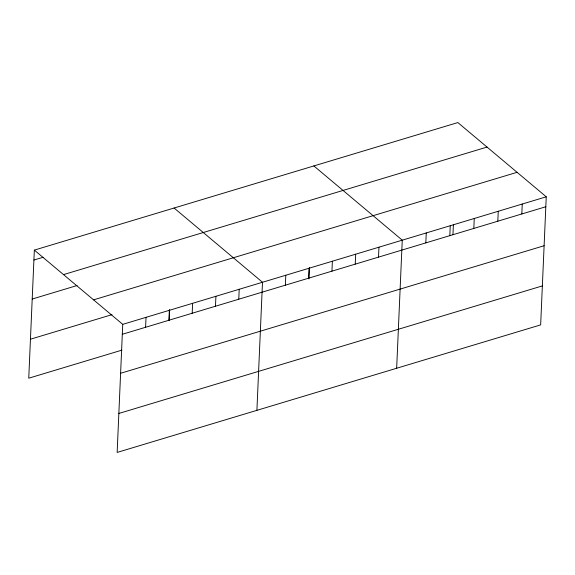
<?xml version="1.0" encoding="UTF-8"?>
<svg xmlns="http://www.w3.org/2000/svg" width="575" height="575" viewBox="0 0 575 575"><rect width="100%" height="100%" fill="white"/><g stroke="black" fill="none" stroke-linecap="round" stroke-linejoin="round"><path stroke-width="0.86" d="M34.342 250.111L122.741 324.35L117.149 452.432L540.658 324.889L546.25 196.808L457.851 122.568L34.342 250.111L28.75 378.192L121.922 350.132M145.597 327.276L146.036 317.335M168.892 320.261L169.323 310.32M169.208 320.153L169.668 309.522M192.187 313.246L192.618 303.305M215.481 306.231L215.912 296.29M238.769 299.216L239.207 289.275M256.903 410.342L262.502 282.26L174.103 208.021M285.358 285.186L285.789 275.245M308.653 278.171L309.084 268.23M308.926 278.947L309.429 267.433M331.94 271.156L332.379 261.215M355.235 264.141L355.673 254.2M378.53 257.126L378.961 247.185M396.664 368.252L402.256 240.17L313.857 165.931M425.823 242.887L426.255 232.947M449.823 235.657L450.254 225.716M452.956 234.701L453.38 224.954M473.822 228.433L474.253 218.493M497.821 221.202L498.252 211.262M521.82 213.979L522.251 204.039M33.911 260.051L43.06 257.298M63.516 274.613L487.025 147.071M32.207 299.036L77.129 285.509M93.567 299.855L517.076 172.313M30.453 339.207L111.981 314.654M122.741 324.35L546.25 196.808M122.302 334.291L545.819 206.748M120.606 373.276L544.115 245.733M118.853 413.447L542.362 285.904"/></g></svg>
